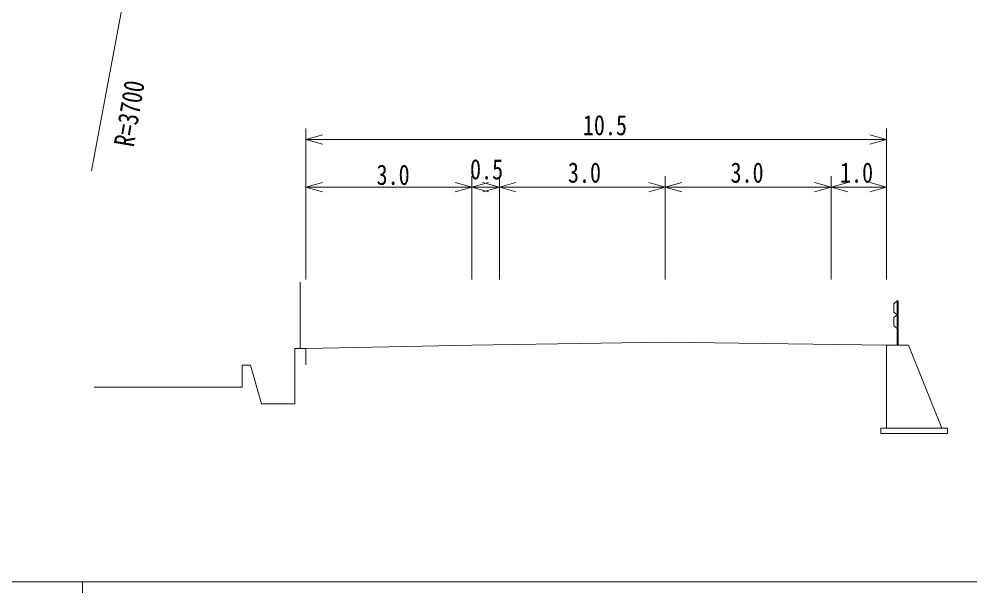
# Model space of a CAD drawing. Units: millimetres on the paper, enlarged 1000 times, with parts at other scales. Extents: x 40000 to 680000, y 20000 to 380000.
# Drawn here: x 162270 to 248246, y 204000 to 255929 of the extents above; entities that cross this region are included whole.
import ezdxf
from ezdxf.enums import TextEntityAlignment as Align

# ---------------------------------------------------------------- set-up
doc = ezdxf.new("R2010")
doc.units = ezdxf.units.MM
doc.header["$LTSCALE"] = 1000
for name, color, linetype, lineweight in [('M-BGD', 7, 'Continuous', 13), ('M-STR-HTXT', 7, 'Continuous', 13), ('M-TTL-BAND', 7, 'Continuous', 13)]:
    doc.layers.add(name, color=color, linetype=linetype, lineweight=lineweight)
doc.styles.add('ＭＳ ゴシック', font='')
doc.styles.get('ＭＳ ゴシック').set_extended_font_data('MS Gothic')

msp = doc.modelspace()

# ---------------------------------------------------------------- linework, layer by layer
at = {"layer": 'M-BGD'}
for p, q in [((187701, 226119), (187701, 232119)), ((241351, 230169), (241651, 230419)), ((241651, 226419), (241651, 230419)), ((241651, 230419), (241751, 230419)), ((241751, 230419), (241751, 226419)), ((241351, 229419), (241351, 230169)), ((241651, 229169), (241351, 229419)), ((241351, 228919), (241651, 229169)), ((241351, 228169), (241351, 228919)), ((241651, 227919), (241351, 228169)), ((187201, 221119), (187201, 226119)), ((187201, 226119), (188201, 226119)), ((188201, 226119), (203201, 226419)), ((188201, 226119), (188201, 224641)), ((203201, 226419), (220701, 226681)), ((220701, 226681), (240701, 226419)), ((240701, 226419), (242701, 226419)), ((240701, 226419), (240701, 218919)), ((242701, 226419), (245701, 218919)), ((182451, 222619), (182451, 224619)), ((182451, 224619), (183201, 224619)), ((183201, 224619), (184201, 221119)), ((182451, 222619), (169062, 222619)), ((184201, 221119), (187201, 221119)), ((240701, 218919), (240201, 218919)), ((240201, 218919), (240201, 218419)), ((240201, 218419), (246201, 218419)), ((245701, 218919), (240701, 218919)), ((246201, 218919), (245701, 218919)), ((246201, 218419), (246201, 218919))]:
    msp.add_line(p, q, dxfattribs=at)
at = {"layer": 'M-STR-HTXT'}
for p, q in [((177107, 286411), (168833, 242180)), ((188201, 232370), (188201, 246015)), ((240701, 246015), (240701, 232370)), ((188201, 245015), (189701, 245435)), ((239201, 245435), (240701, 245015)), ((189701, 244595), (188201, 245015)), ((188201, 245015), (240701, 245015)), ((240701, 245015), (239201, 244595)), ((203201, 241722), (203201, 232370)), ((205701, 241722), (205701, 232370)), ((220701, 241722), (220701, 232370)), ((235701, 241722), (235701, 232370)), ((240701, 241722), (240701, 232370)), ((188201, 240722), (189701, 241142)), ((201701, 241142), (203201, 240722)), ((203201, 240722), (204701, 241142)), ((204201, 241142), (205701, 240722)), ((205701, 240722), (207201, 241142)), ((219201, 241142), (220701, 240722)), ((220701, 240722), (222201, 241142)), ((234201, 241142), (235701, 240722)), ((235701, 240722), (237201, 241142)), ((239201, 241142), (240701, 240722)), ((189701, 240302), (188201, 240722)), ((188201, 240722), (203201, 240722)), ((203201, 240722), (201701, 240302)), ((204701, 240302), (203201, 240722)), ((203201, 240722), (205701, 240722)), ((205701, 240722), (204201, 240302)), ((207201, 240302), (205701, 240722)), ((205701, 240722), (220701, 240722)), ((220701, 240722), (219201, 240302)), ((222201, 240302), (220701, 240722)), ((220701, 240722), (235701, 240722)), ((235701, 240722), (234201, 240302)), ((237201, 240302), (235701, 240722)), ((235701, 240722), (240701, 240722)), ((240701, 240722), (239201, 240302))]:
    msp.add_line(p, q, dxfattribs=at)
at = {"layer": 'M-TTL-BAND'}
for p, q in [((40000, 205000), (579000, 205000)), ((168000, 205000), (168000, 204000))]:
    msp.add_line(p, q, dxfattribs=at)

# ---------------------------------------------------------------- texts
at = {"layer": 'M-STR-HTXT', "style": 'ＭＳ ゴシック', "width": 0.8}
msp.add_text('R=3700', height=1833, rotation=80.4, dxfattribs=at).set_placement((173180, 244191), align=Align.BOTTOM_LEFT)
for s, p in [('10.5', (213245, 244863)), ('3.0', (194595, 240370)), ('0.5', (203045, 240870)), ('3.0', (211895, 240570)), ('3.0', (226595, 240570)), ('1.0', (236495, 240570))]:
    msp.add_text(s, height=1833, dxfattribs=at).set_placement(p, align=Align.BOTTOM_LEFT)

doc.saveas('drawing.dxf')
